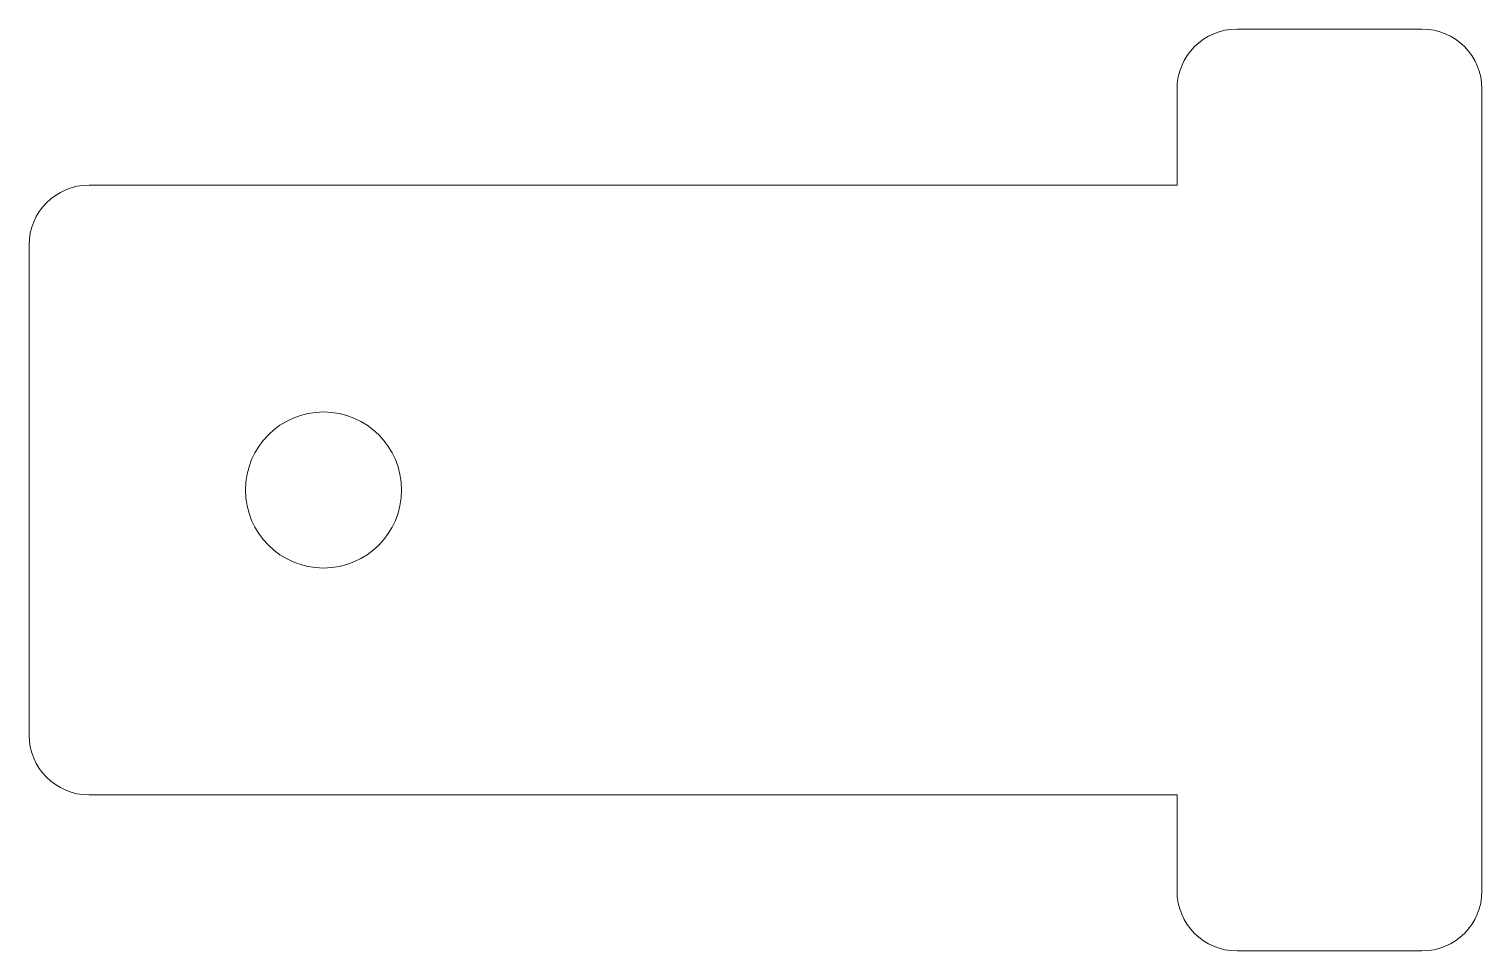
# Model space of a CAD drawing. Header units: millimetres. Extents: x 0 to 60.5, y -6.5 to 31.9.
import ezdxf

# ---------------------------------------------------------------- set-up
doc = ezdxf.new("R2010")
doc.units = ezdxf.units.MM

msp = doc.modelspace()

# ---------------------------------------------------------------- linework, layer by layer
at = {"color": 7, "linetype": 'Continuous', "lineweight": 15}
for p, q in [((58.01, 31.9), (50.31, 31.9)), ((47.81, 29.4), (47.81, 25.4)), ((60.51, -4), (60.51, 29.4)), ((47.81, 25.4), (2.5, 25.4)), ((0, 22.9), (0, 2.5)), ((2.5, 0), (47.81, 0)), ((47.81, 0), (47.81, -4)), ((50.31, -6.5), (58.01, -6.5))]:
    msp.add_line(p, q, dxfattribs=at)
msp.add_circle((12.265, 12.7), 3.25, dxfattribs=at)
for centre, start, end in [((50.31, 29.4), 90, 180), ((58.01, 29.4), 0, 90), ((2.5, 22.9), 90, 180), ((2.5, 2.5), 180, 270), ((50.31, -4), 180, 270), ((58.01, -4), 270, 0)]:
    msp.add_arc(centre, 2.5, start, end, dxfattribs=at)

doc.saveas('drawing.dxf')
